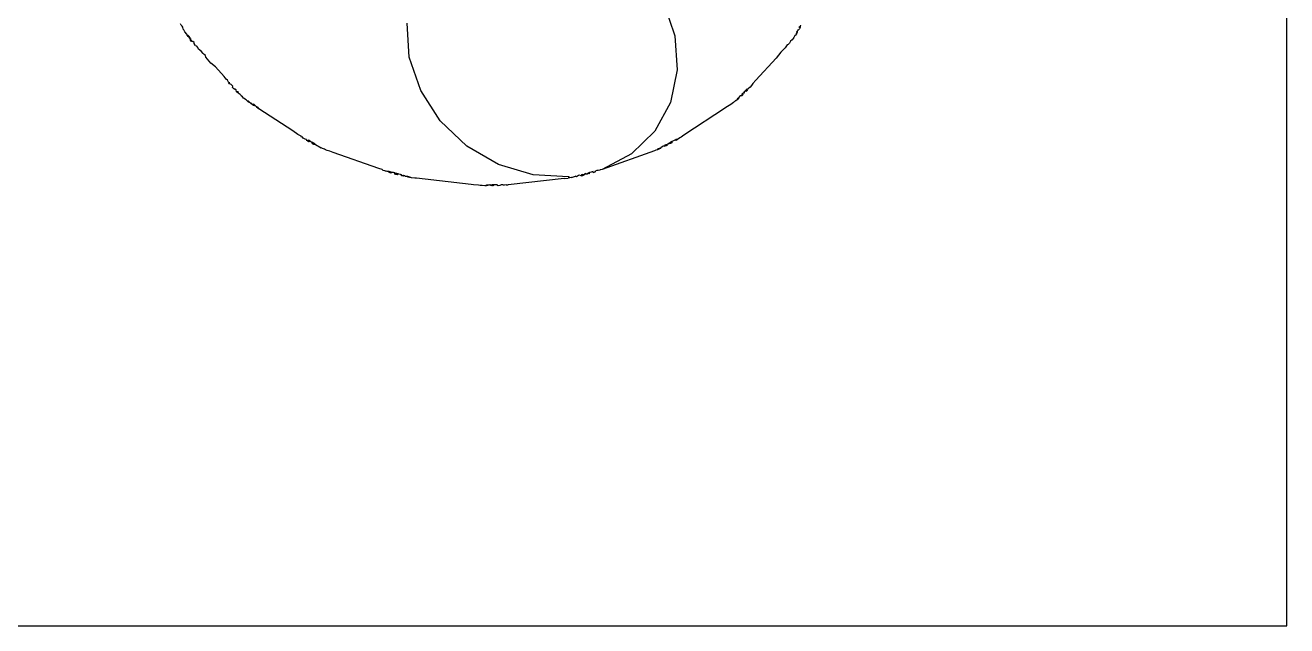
# Model space of a CAD drawing. Header units: inches. Extents: x 9636 to 21597, y -10243 to 557.
# Drawn here: x 13131.607 to 13134.4, y -8632.334 to -8631.004 of the extents above; entities that cross this region are included whole.
import ezdxf

# ---------------------------------------------------------------- set-up
doc = ezdxf.new("R2010")
doc.units = ezdxf.units.IN
doc.header["$MEASUREMENT"] = 0
doc.layers.add('Edges', color=7, linetype='Continuous')

# ---------------------------------------------------------------- blocks, each defined once
blk = doc.blocks.new('Porch Swing Bed Twin Size pl')
at = {"layer": 'Edges'}
for p, q in [((33.7694, 43.6719), (29.7694, 43.6719)), ((29.7694, 43.6719), (29.7694, 41.1719)), ((30.9073, 42.9438), (30.9048, 42.9426)), ((30.91, 42.9444), (30.9073, 42.9438)), ((30.9091, 42.9425), (30.91, 42.9444)), ((30.91, 42.9444), (30.9128, 42.9435)), ((30.9128, 42.9435), (30.9142, 42.9438)), ((30.9142, 42.9438), (30.9176, 42.9459)), ((30.9176, 42.9459), (30.919, 42.9451)), ((30.9253, 42.9468), (30.919, 42.9451)), ((30.9253, 42.9468), (30.9281, 42.9475)), ((30.9253, 42.9468), (30.9263, 42.9471)), ((30.9281, 42.9475), (30.9308, 42.9479)), ((30.9281, 42.9475), (30.9303, 42.9457)), ((30.9303, 42.9457), (30.9873, 42.9429)), ((30.9372, 42.9486), (30.9308, 42.9479)), ((30.9372, 42.9486), (31.0281, 42.9589)), ((31.0313, 42.9589), (31.0281, 42.9589)), ((31.0313, 42.9589), (31.0337, 42.9595)), ((31.0337, 42.9595), (31.0353, 42.9595)), ((31.0353, 42.9595), (31.0367, 42.9589)), ((31.0367, 42.9589), (31.0392, 42.9588)), ((31.0392, 42.9588), (31.0415, 42.9602)), ((31.0415, 42.9602), (31.0443, 42.9603)), ((31.0443, 42.9603), (31.0469, 42.9588)), ((31.0455, 42.9588), (31.0469, 42.9588)), ((31.0469, 42.9588), (31.0496, 42.959)), ((31.0496, 42.959), (31.0507, 42.9588)), ((31.0507, 42.9588), (31.0521, 42.9606)), ((31.0507, 42.9588), (31.0535, 42.9589)), ((31.0507, 42.9588), (31.0521, 42.9589)), ((31.0521, 42.9606), (31.0535, 42.9589)), ((31.0535, 42.9589), (31.0549, 42.9606)), ((31.0535, 42.9589), (31.0549, 42.9595)), ((31.0549, 42.9606), (31.0574, 42.9591)), ((31.0549, 42.9595), (31.0574, 42.9591)), ((31.0574, 42.9591), (31.0588, 42.9592)), ((31.0588, 42.9592), (31.0627, 42.9605)), ((31.0588, 42.9592), (31.063, 42.9594)), ((31.0627, 42.9605), (31.0655, 42.9604)), ((31.063, 42.9594), (31.0655, 42.9604)), ((31.0655, 42.9604), (31.0699, 42.9597)), ((31.0699, 42.9597), (31.0733, 42.9598)), ((31.0733, 42.9598), (31.0761, 42.9596)), ((31.0761, 42.9596), (31.0839, 42.9587)), ((31.0839, 42.9587), (31.0879, 42.9583)), ((31.0879, 42.9583), (31.1762, 42.9482)), ((31.1762, 42.9482), (31.179, 42.9479)), ((31.179, 42.9479), (31.184, 42.9473)), ((31.184, 42.9473), (31.1867, 42.9469)), ((31.184, 42.9473), (31.1852, 42.947)), ((31.1852, 42.947), (31.1867, 42.9469)), ((31.1867, 42.9469), (31.1895, 42.9465)), ((31.1867, 42.9469), (31.1885, 42.946)), ((31.1885, 42.946), (31.1901, 42.9456)), ((31.1895, 42.9465), (31.1919, 42.9454)), ((31.1901, 42.9456), (31.1919, 42.9454)), ((31.1919, 42.9454), (31.1936, 42.9452)), ((31.1936, 42.9452), (31.1954, 42.9441)), ((31.1954, 42.9441), (31.1971, 42.9451)), ((31.1954, 42.9441), (31.1968, 42.9438)), ((31.1968, 42.9438), (31.1981, 42.9436)), ((31.1971, 42.9451), (31.1998, 42.9445)), ((31.1981, 42.9436), (31.1998, 42.9445)), ((31.1998, 42.9445), (31.2018, 42.9424)), ((31.1998, 42.9445), (31.2005, 42.9427)), ((30.7913, 42.9038), (30.8762, 42.9341)), ((30.8287, 42.9089), (30.8762, 42.9341)), ((30.8762, 42.9341), (30.879, 42.9347)), ((30.879, 42.9347), (30.8799, 42.9353)), ((30.8799, 42.9353), (30.8825, 42.9359)), ((30.8825, 42.9359), (30.8847, 42.9359)), ((30.8847, 42.9359), (30.8864, 42.9364)), ((30.8871, 42.938), (30.8864, 42.9364)), ((30.8897, 42.9388), (30.8871, 42.938)), ((30.8897, 42.9388), (30.892, 42.938)), ((30.8904, 42.9374), (30.892, 42.938)), ((30.892, 42.938), (30.8938, 42.9386)), ((30.8938, 42.9386), (30.8964, 42.939)), ((30.8964, 42.939), (30.8971, 42.9411)), ((30.8964, 42.939), (30.8977, 42.9394)), ((30.8971, 42.9411), (30.8995, 42.9407)), ((30.8977, 42.9394), (30.8995, 42.9407)), ((30.8995, 42.9407), (30.8998, 42.9419)), ((30.8995, 42.9407), (30.9017, 42.9418)), ((30.8998, 42.9419), (30.9017, 42.9418)), ((30.9017, 42.9418), (30.9028, 42.9407)), ((30.9028, 42.9407), (30.9041, 42.9411)), ((30.9041, 42.9411), (30.9048, 42.9426)), ((30.9048, 42.9426), (30.9078, 42.9421)), ((30.9078, 42.9421), (30.9091, 42.9425)), ((30.9873, 42.9429), (31.0434, 42.926)), ((31.0434, 42.926), (31.0946, 42.8961)), ((31.2005, 42.9427), (31.2018, 42.9424)), ((31.2018, 42.9424), (31.2045, 42.9419)), ((31.2045, 42.9419), (31.2055, 42.9413)), ((31.2055, 42.9413), (31.2074, 42.9427)), ((31.2055, 42.9413), (31.2081, 42.9406)), ((31.2068, 42.941), (31.2081, 42.9406)), ((31.2074, 42.9427), (31.2101, 42.942)), ((31.2081, 42.9406), (31.2101, 42.942)), ((31.2081, 42.9406), (31.2102, 42.9408)), ((31.2101, 42.942), (31.2118, 42.9396)), ((31.2102, 42.9408), (31.2118, 42.9396)), ((31.2118, 42.9396), (31.2131, 42.9392)), ((31.2131, 42.9392), (31.2157, 42.9389)), ((31.2157, 42.9389), (31.2175, 42.9398)), ((31.2157, 42.9389), (31.2168, 42.9382)), ((31.2168, 42.9382), (31.2175, 42.9398)), ((31.2168, 42.9382), (31.2202, 42.9372)), ((31.2175, 42.9398), (31.2201, 42.939)), ((31.2201, 42.939), (31.2202, 42.9372)), ((31.2202, 42.9372), (31.2232, 42.9371)), ((31.2232, 42.9371), (31.2253, 42.9366)), ((31.2253, 42.9366), (31.2263, 42.9367)), ((31.2263, 42.9367), (31.2274, 42.9364)), ((31.2274, 42.9364), (31.2299, 42.9355)), ((31.2299, 42.9355), (31.2316, 42.9341)), ((31.2316, 42.9341), (31.237, 42.9326)), ((31.237, 42.9326), (31.3107, 42.9066)), ((30.7867, 42.9021), (30.7893, 42.9027)), ((30.7893, 42.9027), (30.7913, 42.9038)), ((30.791, 42.8719), (30.8287, 42.9089)), ((31.3107, 42.9066), (31.3134, 42.9057)), ((31.3134, 42.9057), (31.3162, 42.9043)), ((31.3162, 42.9043), (31.3206, 42.9032)), ((31.3206, 42.9032), (31.3232, 42.9022)), ((30.7481, 42.8817), (30.7492, 42.8823)), ((30.7492, 42.8823), (30.7502, 42.8829)), ((30.7502, 42.8829), (30.7544, 42.8858)), ((30.7544, 42.8858), (30.7566, 42.8872)), ((30.7544, 42.8858), (30.7565, 42.8854)), ((30.7565, 42.8854), (30.7566, 42.8872)), ((30.7565, 42.8854), (30.758, 42.8864)), ((30.7566, 42.8872), (30.758, 42.8864)), ((30.758, 42.8864), (30.7597, 42.8871)), ((30.7597, 42.8871), (30.7609, 42.8878)), ((30.7609, 42.8878), (30.7631, 42.8888)), ((30.7631, 42.891), (30.7655, 42.8923)), ((30.7631, 42.8888), (30.7631, 42.891)), ((30.7631, 42.8888), (30.7654, 42.8901)), ((30.7642, 42.8895), (30.7654, 42.8901)), ((30.7654, 42.8901), (30.7655, 42.8923)), ((30.7654, 42.8901), (30.7666, 42.8907)), ((30.7655, 42.8923), (30.7677, 42.8928)), ((30.7655, 42.8923), (30.7666, 42.8907)), ((30.7666, 42.8907), (30.7687, 42.8918)), ((30.7677, 42.8928), (30.7699, 42.8925)), ((30.7687, 42.8918), (30.7699, 42.8925)), ((30.7699, 42.8925), (30.7704, 42.8941)), ((30.7704, 42.8941), (30.7722, 42.8957)), ((30.7704, 42.8941), (30.7732, 42.8942)), ((30.7722, 42.8957), (30.7744, 42.8948)), ((30.7732, 42.8942), (30.7744, 42.8948)), ((30.7744, 42.8948), (30.7746, 42.8969)), ((30.7744, 42.8948), (30.7753, 42.8959)), ((30.7746, 42.8969), (30.7766, 42.8964)), ((30.7753, 42.8959), (30.7777, 42.8966)), ((30.7766, 42.8964), (30.7777, 42.8966)), ((30.7777, 42.8966), (30.7789, 42.8972)), ((30.7789, 42.8972), (30.781, 42.8989)), ((30.781, 42.8989), (30.7816, 42.9)), ((30.7816, 42.9), (30.7841, 42.901)), ((30.7816, 42.9), (30.784, 42.8999)), ((30.784, 42.8999), (30.7857, 42.9008)), ((30.7841, 42.901), (30.7867, 42.9021)), ((30.7857, 42.9008), (30.7867, 42.9021)), ((31.0946, 42.8961), (31.1376, 42.8552)), ((31.3232, 42.9022), (31.325, 42.9012)), ((31.325, 42.9012), (31.3278, 42.9)), ((31.3278, 42.9), (31.3303, 42.8993)), ((31.3392, 42.8934), (31.3303, 42.8993)), ((31.3392, 42.8934), (31.342, 42.8938)), ((31.3392, 42.8934), (31.3408, 42.8923)), ((31.3408, 42.8923), (31.342, 42.8938)), ((31.3408, 42.8923), (31.3424, 42.8916)), ((31.342, 42.8938), (31.3444, 42.8925)), ((31.3424, 42.8916), (31.3444, 42.8906)), ((31.3444, 42.8925), (31.3454, 42.8898)), ((31.3444, 42.8906), (31.3454, 42.8898)), ((31.3454, 42.8898), (31.3466, 42.8892)), ((31.3466, 42.8892), (31.3478, 42.8885)), ((31.3478, 42.8885), (31.3496, 42.8891)), ((31.3478, 42.8885), (31.3498, 42.8874)), ((31.3496, 42.8891), (31.351, 42.8888)), ((31.3496, 42.8891), (31.351, 42.8867)), ((31.3498, 42.8874), (31.351, 42.8867)), ((31.351, 42.8888), (31.351, 42.8867)), ((31.351, 42.8867), (31.3532, 42.8875)), ((31.3532, 42.8875), (31.3541, 42.8858)), ((31.3541, 42.8858), (31.3561, 42.8848)), ((31.3561, 42.8848), (31.3579, 42.8842)), ((31.3579, 42.8842), (31.3596, 42.8835)), ((31.3596, 42.8835), (31.36, 42.8819)), ((30.6765, 42.8343), (30.7438, 42.8786)), ((30.7438, 42.8786), (30.746, 42.8802)), ((30.746, 42.8802), (30.7481, 42.8817)), ((30.7657, 42.8255), (30.791, 42.8719)), ((31.36, 42.8819), (31.3618, 42.882)), ((31.3618, 42.882), (31.3627, 42.8804)), ((31.3627, 42.8804), (31.3678, 42.8776)), ((31.3678, 42.8776), (31.3757, 42.8714)), ((31.3757, 42.8714), (31.431, 42.8359)), ((31.1376, 42.8552), (31.1693, 42.8062)), ((30.6558, 42.8196), (30.6579, 42.8213)), ((30.6577, 42.8197), (30.6579, 42.8213)), ((30.6579, 42.8213), (30.661, 42.823)), ((30.6579, 42.8213), (30.6599, 42.8229)), ((30.6599, 42.8229), (30.6619, 42.8239)), ((30.6619, 42.8239), (30.6637, 42.8257)), ((30.6637, 42.8257), (30.6659, 42.8273)), ((30.6659, 42.8273), (30.668, 42.8288)), ((30.6673, 42.8281), (30.668, 42.8288)), ((30.668, 42.8288), (30.6732, 42.832)), ((30.6732, 42.832), (30.6743, 42.8329)), ((30.6743, 42.8329), (30.6765, 42.8343)), ((30.7546, 42.773), (30.7657, 42.8255)), ((31.431, 42.8359), (31.4323, 42.8332)), ((31.431, 42.8359), (31.4333, 42.8346)), ((31.4355, 42.8315), (31.4323, 42.8332)), ((31.4333, 42.8346), (31.4345, 42.8336)), ((31.4355, 42.8315), (31.4384, 42.8292)), ((31.4355, 42.8315), (31.4397, 42.8306)), ((31.4384, 42.8292), (31.4395, 42.8285)), ((31.4395, 42.8285), (31.4419, 42.8291)), ((31.4397, 42.8306), (31.4419, 42.8291)), ((31.4419, 42.8291), (31.4431, 42.8279)), ((31.4419, 42.8291), (31.4427, 42.8266)), ((31.4431, 42.8279), (31.4445, 42.8266)), ((31.4431, 42.8279), (31.4438, 42.8259)), ((31.4445, 42.8266), (31.4461, 42.8257)), ((31.4461, 42.8257), (31.447, 42.8239)), ((31.4461, 42.8257), (31.4479, 42.8248)), ((31.4481, 42.8232), (31.447, 42.8239)), ((31.4479, 42.8248), (31.45, 42.8232)), ((31.45, 42.8232), (31.4481, 42.8232)), ((31.45, 42.8232), (31.4513, 42.8212)), ((31.4513, 42.8212), (31.4557, 42.8186)), ((30.6344, 42.7982), (30.6365, 42.8009)), ((30.6365, 42.8009), (30.6391, 42.8024)), ((30.6391, 42.8024), (30.6405, 42.8042)), ((30.6405, 42.8042), (30.6421, 42.8041)), ((30.6414, 42.8062), (30.6432, 42.8081)), ((30.6421, 42.8041), (30.6414, 42.8062)), ((30.6421, 42.8041), (30.6439, 42.8059)), ((30.6432, 42.8081), (30.6448, 42.8069)), ((30.6439, 42.8059), (30.6448, 42.8069)), ((30.6448, 42.8069), (30.6464, 42.8085)), ((30.6463, 42.8104), (30.649, 42.8113)), ((30.6464, 42.8085), (30.6463, 42.8104)), ((30.6464, 42.8085), (30.6473, 42.8094)), ((30.6484, 42.8131), (30.6503, 42.8148)), ((30.649, 42.8113), (30.6484, 42.8131)), ((30.649, 42.8113), (30.6499, 42.8119)), ((30.6499, 42.8119), (30.6503, 42.8148)), ((30.6499, 42.8119), (30.6508, 42.8128)), ((30.6503, 42.8148), (30.6523, 42.8148)), ((30.6523, 42.8148), (30.6542, 42.8162)), ((30.6523, 42.8148), (30.6533, 42.8153)), ((30.6542, 42.8162), (30.6557, 42.8184)), ((30.6557, 42.8184), (30.6558, 42.8196)), ((30.6557, 42.8184), (30.6568, 42.8188)), ((30.6558, 42.8196), (30.6577, 42.8197)), ((31.1693, 42.8062), (31.1877, 42.7523)), ((31.4557, 42.8186), (31.4575, 42.8166)), ((31.4565, 42.8176), (31.4575, 42.8166)), ((31.4575, 42.8166), (31.4596, 42.8152)), ((31.4596, 42.8152), (31.46, 42.8137)), ((31.46, 42.8137), (31.4609, 42.8127)), ((31.4609, 42.8127), (31.4625, 42.812)), ((31.4625, 42.812), (31.4635, 42.8108)), ((31.4635, 42.8108), (31.4649, 42.8102)), ((31.4635, 42.8098), (31.4645, 42.8087)), ((31.4649, 42.8102), (31.4645, 42.8087)), ((31.4645, 42.8087), (31.4668, 42.8084)), ((31.4649, 42.8102), (31.4668, 42.8084)), ((31.4668, 42.8084), (31.4674, 42.8055)), ((31.4674, 42.8055), (31.4685, 42.8042)), ((31.4685, 42.8042), (31.4699, 42.8047)), ((31.4699, 42.8047), (31.4717, 42.8032)), ((31.4717, 42.8032), (31.4734, 42.8013)), ((31.4734, 42.8013), (31.4727, 42.7995)), ((30.5949, 42.754), (30.6273, 42.7894)), ((30.6273, 42.7894), (30.6324, 42.7949)), ((30.6324, 42.7949), (30.6344, 42.7982)), ((31.4727, 42.7995), (31.4741, 42.798)), ((31.4741, 42.798), (31.4754, 42.7964)), ((31.4754, 42.7964), (31.4781, 42.7958)), ((31.4781, 42.7958), (31.4779, 42.7938)), ((31.4779, 42.7938), (31.4796, 42.7938)), ((31.4781, 42.7958), (31.4796, 42.7938)), ((31.4796, 42.7938), (31.4816, 42.7895)), ((31.4816, 42.7895), (31.4839, 42.7881)), ((31.4839, 42.7881), (31.4853, 42.786)), ((31.4853, 42.786), (31.4868, 42.7839)), ((31.4868, 42.7839), (31.5007, 42.7681)), ((30.7583, 42.718), (30.7546, 42.773)), ((31.5007, 42.7681), (31.5083, 42.7619)), ((31.5083, 42.7619), (31.5166, 42.7525)), ((30.5799, 42.7373), (30.587, 42.7442)), ((30.587, 42.7442), (30.5949, 42.754)), ((31.1877, 42.7523), (31.1914, 42.6972)), ((31.5166, 42.7525), (31.5171, 42.7497)), ((31.5171, 42.7497), (31.5191, 42.748)), ((31.5191, 42.748), (31.521, 42.7463)), ((31.521, 42.7463), (31.524, 42.7427)), ((31.524, 42.7427), (31.5264, 42.7413)), ((31.5264, 42.7413), (31.5282, 42.7395)), ((31.5282, 42.7395), (31.5295, 42.7369)), ((30.565, 42.7187), (30.5659, 42.7205)), ((30.5659, 42.7205), (30.5674, 42.7225)), ((30.5674, 42.7225), (30.5689, 42.7245)), ((30.5689, 42.7245), (30.5713, 42.7266)), ((30.5713, 42.7266), (30.572, 42.7276)), ((30.572, 42.7276), (30.5734, 42.73)), ((30.572, 42.7276), (30.5725, 42.7285)), ((30.5734, 42.73), (30.5751, 42.732)), ((30.5751, 42.732), (30.5768, 42.7327)), ((30.5768, 42.7327), (30.5799, 42.7373)), ((31.5295, 42.7369), (31.5311, 42.7346)), ((31.5311, 42.7346), (31.5332, 42.7342)), ((31.5332, 42.7342), (31.5337, 42.7331)), ((31.5337, 42.7331), (31.5352, 42.7301)), ((31.5337, 42.7331), (31.5344, 42.7324)), ((31.5344, 42.7324), (31.5352, 42.7301)), ((31.5352, 42.7301), (31.5355, 42.7286)), ((31.5355, 42.7286), (31.5378, 42.7272)), ((31.5378, 42.7272), (31.5395, 42.7269)), ((31.539, 42.7253), (31.5411, 42.7249)), ((31.5395, 42.7269), (31.5411, 42.7249)), ((31.5411, 42.7249), (31.541, 42.7223)), ((31.5411, 42.7249), (31.5412, 42.7234)), ((31.5412, 42.7234), (31.5418, 42.7213)), ((31.5412, 42.7234), (31.543, 42.7213)), ((31.5418, 42.7213), (31.5442, 42.7186)), ((31.543, 42.7213), (31.5442, 42.7186)), ((31.543, 42.7213), (31.5453, 42.7192)), ((31.5453, 42.7192), (31.5467, 42.7171)), ((30.5556, 42.7007), (30.5559, 42.703)), ((30.5557, 42.7044), (30.5569, 42.7066)), ((30.5575, 42.7037), (30.5557, 42.7044)), ((30.5559, 42.703), (30.5557, 42.7044)), ((30.5559, 42.703), (30.5575, 42.7037)), ((30.5569, 42.7066), (30.5587, 42.7081)), ((30.5575, 42.7037), (30.5581, 42.7048)), ((30.5587, 42.7081), (30.5608, 42.7102)), ((30.5587, 42.7081), (30.5602, 42.7089)), ((30.5605, 42.7126), (30.5619, 42.7147)), ((30.5605, 42.7126), (30.5623, 42.7133)), ((30.5608, 42.7102), (30.5605, 42.7126)), ((30.5608, 42.7102), (30.5617, 42.712)), ((30.5619, 42.7147), (30.5633, 42.7168)), ((30.5623, 42.7133), (30.5619, 42.7147)), ((30.5633, 42.7168), (30.565, 42.7187)), ((30.5633, 42.7168), (30.5644, 42.7175)), ((30.5644, 42.7175), (30.565, 42.7187)), ((30.7767, 42.664), (30.7583, 42.718)), ((31.5442, 42.7186), (31.545, 42.7176)), ((31.545, 42.7176), (31.5467, 42.7171)), ((31.5467, 42.7171), (31.5473, 42.715)), ((31.5473, 42.715), (31.5506, 42.7113)), ((31.5506, 42.7113), (31.5519, 42.7084)), ((31.5519, 42.7084), (31.5531, 42.707)), ((31.5531, 42.707), (31.554, 42.7042)), ((31.554, 42.7042), (31.5548, 42.7025)), ((31.5548, 42.7025), (31.5564, 42.7009)), ((31.5564, 42.7009), (31.5575, 42.6987))]:
    blk.add_line(p, q, dxfattribs=at)

msp = doc.modelspace()

# ---------------------------------------------------------------- block references
at = {"xscale": 1.370056412249949, "yscale": 1.370056412249949, "zscale": 1.370056412249949, "rotation": 180}
msp.add_blockref('Porch Swing Bed Twin Size pl', (13175.186, -8572.5015), dxfattribs=at)

doc.saveas('drawing.dxf')
